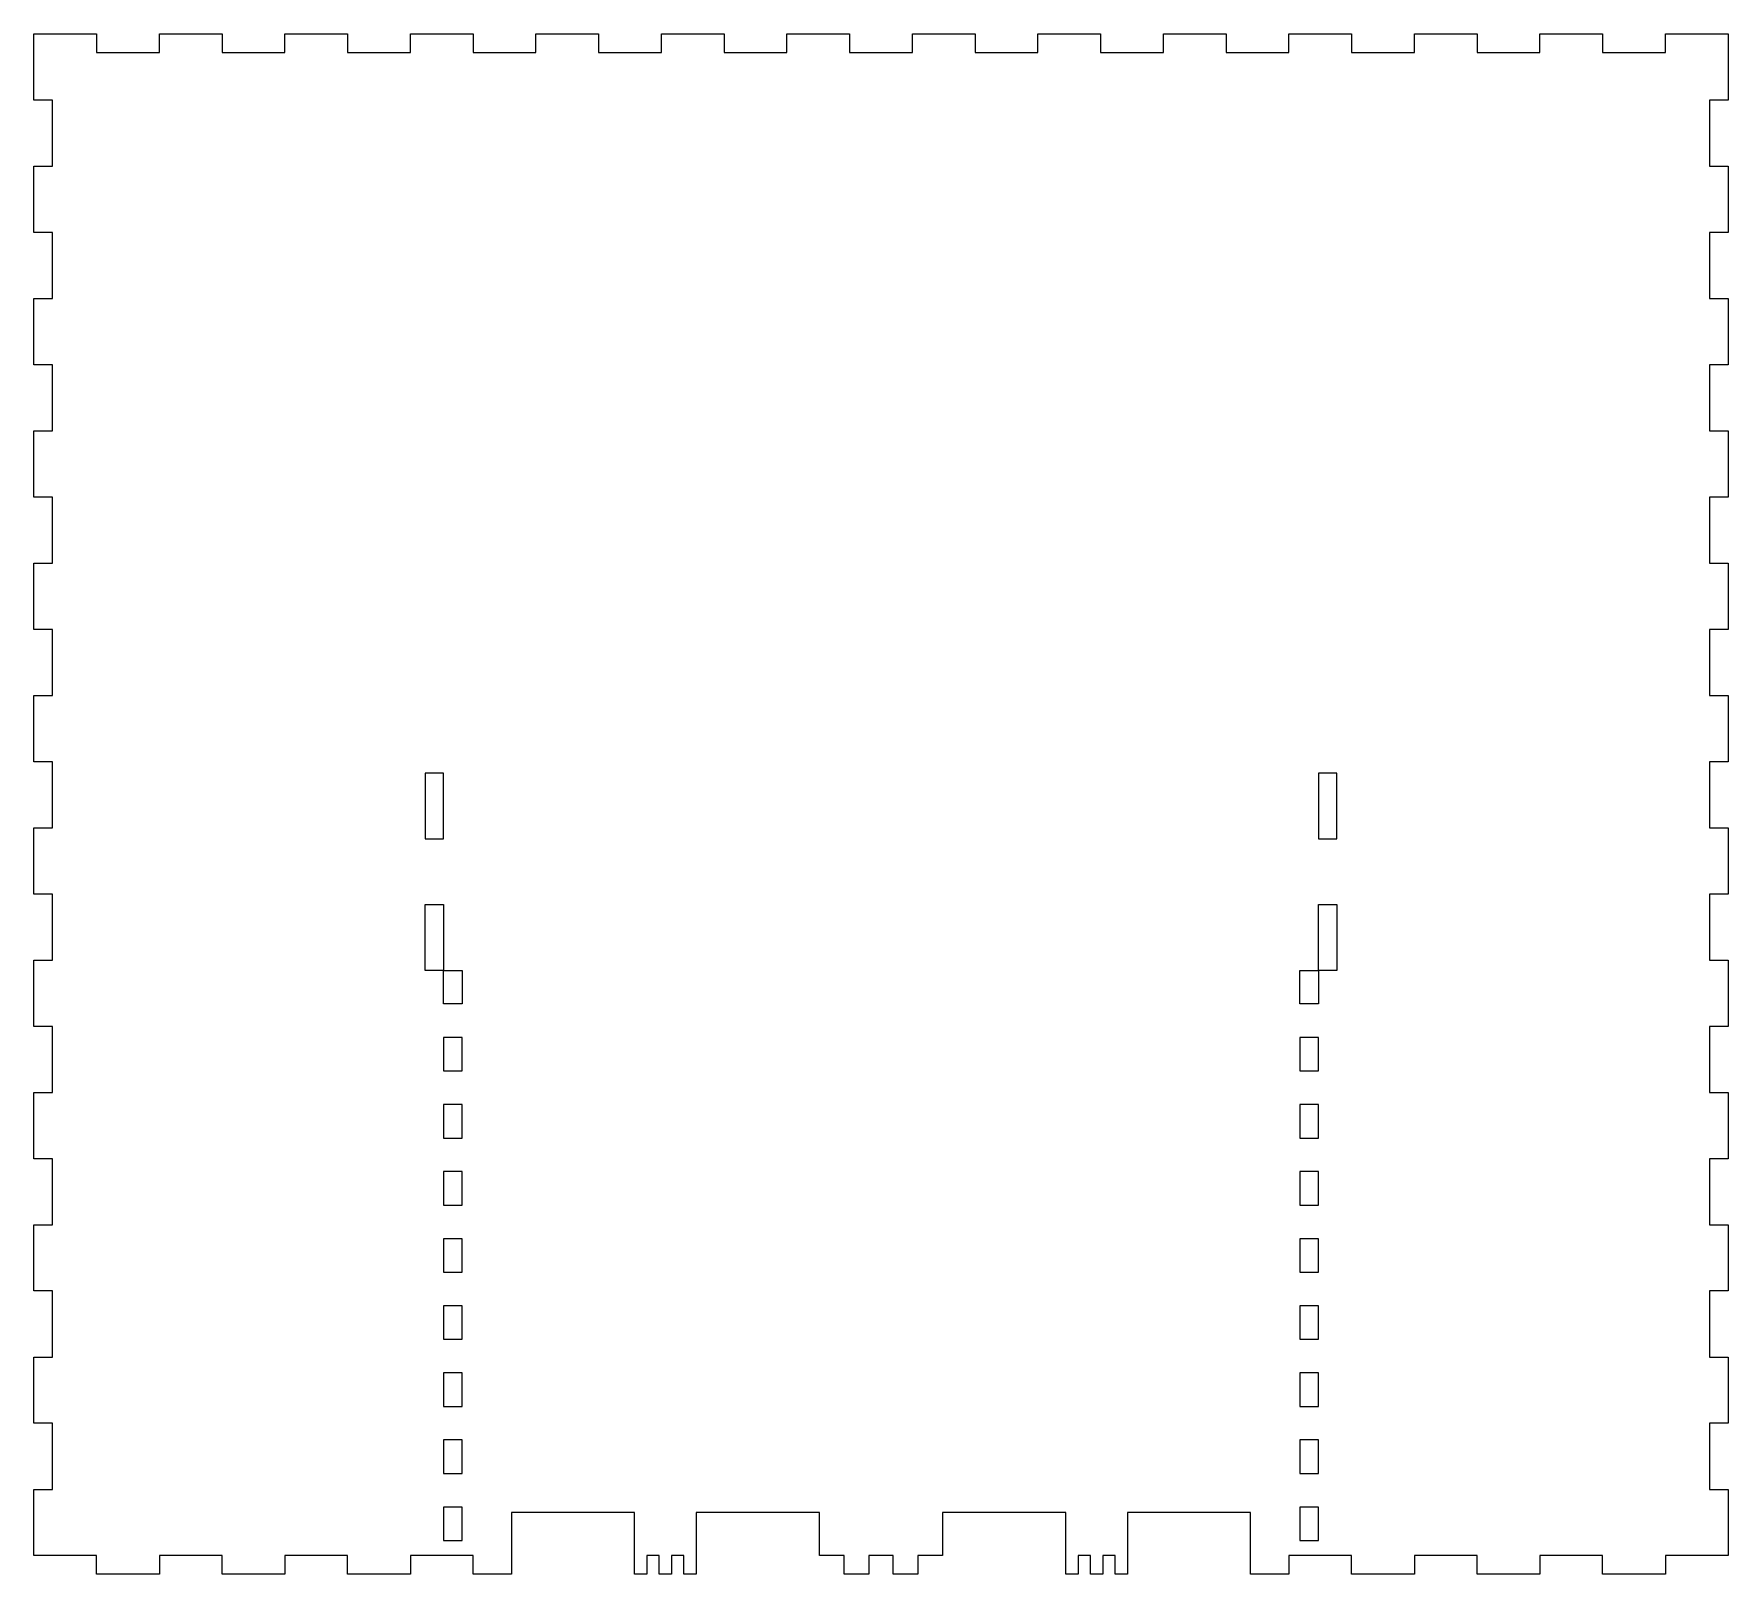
# Model space of a CAD drawing. Header units: millimetres. Extents: x -420 to -145, y -250 to 0.
import ezdxf

# ---------------------------------------------------------------- set-up
doc = ezdxf.new("R2010")
doc.units = ezdxf.units.MM
doc.layers.get('0').update_dxf_attribs({"linetype": 'CONTINUOUS'})

msp = doc.modelspace()

# ---------------------------------------------------------------- linework, layer by layer
for p, q in [((-356.5, -152), (-356.5, -141.33)), ((-356.5, -141.33), (-353.5, -141.33)), ((-353.5, -141.33), (-353.5, -152)), ((-211.5, -152), (-211.5, -141.33)), ((-211.5, -141.33), (-208.5, -141.33)), ((-208.5, -141.33), (-208.5, -152)), ((-353.5, -152), (-356.5, -152)), ((-353.5, -157.44), (-353.5, -152)), ((-353.5, -152), (-350.5, -152)), ((-350.5, -152), (-350.5, -157.44)), ((-214.5, -157.44), (-214.5, -152)), ((-214.5, -152), (-211.5, -152)), ((-211.5, -152), (-211.5, -157.44)), ((-208.5, -152), (-211.5, -152)), ((-350.5, -157.44), (-353.5, -157.44)), ((-211.5, -157.44), (-214.5, -157.44))]:
    msp.add_line(p, q)
for points in [[(-155.19, -3), (-155.19, 0), (-145, 0), (-145, -10.74), (-148, -10.74), (-148, -21.48), (-145, -21.48), (-145, -32.22), (-148, -32.22), (-148, -42.96), (-145, -42.96), (-145, -53.7), (-148, -53.7), (-148, -64.43), (-145, -64.43), (-145, -75.17), (-148, -75.17), (-148, -85.91), (-145, -85.91), (-145, -96.65), (-148, -96.65), (-148, -107.39), (-145, -107.39), (-145, -118.13), (-148, -118.13), (-148, -128.87), (-145, -128.87), (-145, -139.61), (-148, -139.61), (-148, -150.35), (-145, -150.35), (-145, -161.09), (-148, -161.09), (-148, -171.83), (-145, -171.83), (-145, -182.57), (-148, -182.57), (-148, -193.3), (-145, -193.3), (-145, -204.04), (-148, -204.04), (-148, -214.78), (-145, -214.78), (-145, -225.52), (-148, -225.52), (-148, -236.26), (-145, -236.26), (-145, -247), (-155.19, -247), (-155.19, -250), (-165.37, -250), (-165.37, -247), (-175.56, -247), (-175.56, -250), (-185.74, -250), (-185.74, -247), (-195.93, -247), (-195.93, -250), (-206.11, -250), (-206.11, -247), (-216.3, -247), (-216.3, -250), (-222.5, -250), (-222.5, -240), (-242.5, -240), (-242.5, -250), (-244.5, -250), (-244.5, -247), (-246.5, -247), (-246.5, -250), (-248.5, -250), (-248.5, -247), (-250.5, -247), (-250.5, -250), (-252.5, -250), (-252.5, -240), (-272.5, -240), (-272.5, -247), (-276.5, -247), (-276.5, -250), (-280.5, -250), (-280.5, -247), (-284.5, -247), (-284.5, -250), (-288.5, -250), (-288.5, -247), (-292.5, -247), (-292.5, -240), (-312.5, -240), (-312.5, -250), (-314.5, -250), (-314.5, -247), (-316.5, -247), (-316.5, -250), (-318.5, -250), (-318.5, -247), (-320.5, -247), (-320.5, -250), (-322.5, -250), (-322.5, -240), (-342.5, -240), (-342.5, -250), (-348.7, -250), (-348.7, -247), (-358.89, -247), (-358.89, -250), (-369.07, -250), (-369.07, -247), (-379.26, -247), (-379.26, -250), (-389.44, -250), (-389.44, -247), (-399.63, -247), (-399.63, -250), (-409.81, -250), (-409.81, -247), (-420, -247), (-420, -236.26), (-417, -236.26), (-417, -225.52), (-420, -225.52), (-420, -214.78), (-417, -214.78), (-417, -204.04), (-420, -204.04), (-420, -193.3), (-417, -193.3), (-417, -182.57), (-420, -182.57), (-420, -171.83), (-417, -171.83), (-417, -161.09), (-420, -161.09), (-420, -150.35), (-417, -150.35), (-417, -139.61), (-420, -139.61), (-420, -128.87), (-417, -128.87), (-417, -118.13), (-420, -118.13), (-420, -107.39), (-417, -107.39), (-417, -96.65), (-420, -96.65), (-420, -85.91), (-417, -85.91), (-417, -75.17), (-420, -75.17), (-420, -64.43), (-417, -64.43), (-417, -53.7), (-420, -53.7), (-420, -42.96), (-417, -42.96), (-417, -32.22), (-420, -32.22), (-420, -21.48), (-417, -21.48), (-417, -10.74), (-420, -10.74), (-420, 0), (-409.81, 0), (-409.81, -3), (-399.63, -3), (-399.63, 0), (-389.44, 0), (-389.44, -3), (-379.26, -3), (-379.26, 0), (-369.07, 0), (-369.07, -3), (-358.89, -3), (-358.89, 0), (-348.7, 0), (-348.7, -3), (-338.52, -3), (-338.52, 0), (-328.33, 0), (-328.33, -3), (-318.15, -3), (-318.15, 0), (-307.96, 0), (-307.96, -3), (-297.78, -3), (-297.78, 0), (-287.59, 0), (-287.59, -3), (-277.41, -3), (-277.41, 0), (-267.22, 0), (-267.22, -3), (-257.04, -3), (-257.04, 0), (-246.85, 0), (-246.85, -3), (-236.67, -3), (-236.67, 0), (-226.48, 0), (-226.48, -3), (-216.3, -3), (-216.3, 0), (-206.11, 0), (-206.11, -3), (-195.93, -3), (-195.93, 0), (-185.74, 0), (-185.74, -3), (-175.56, -3), (-175.56, 0), (-165.37, 0), (-165.37, -3)], [(-353.5, -130.67), (-353.5, -120), (-356.5, -120), (-356.5, -130.67)], [(-211.5, -130.67), (-208.5, -130.67), (-208.5, -120), (-211.5, -120)], [(-350.5, -162.89), (-353.5, -162.89), (-353.5, -168.33), (-350.5, -168.33)], [(-211.5, -162.89), (-214.5, -162.89), (-214.5, -168.33), (-211.5, -168.33)], [(-350.5, -173.78), (-353.5, -173.78), (-353.5, -179.22), (-350.5, -179.22)], [(-211.5, -173.78), (-214.5, -173.78), (-214.5, -179.22), (-211.5, -179.22)], [(-350.5, -184.67), (-353.5, -184.67), (-353.5, -190.11), (-350.5, -190.11)], [(-211.5, -184.67), (-214.5, -184.67), (-214.5, -190.11), (-211.5, -190.11)], [(-350.5, -201), (-350.5, -195.56), (-353.5, -195.56), (-353.5, -201)], [(-211.5, -201), (-211.5, -195.56), (-214.5, -195.56), (-214.5, -201)], [(-350.5, -206.44), (-353.5, -206.44), (-353.5, -211.89), (-350.5, -211.89)], [(-211.5, -206.44), (-214.5, -206.44), (-214.5, -211.89), (-211.5, -211.89)], [(-350.5, -222.78), (-350.5, -217.33), (-353.5, -217.33), (-353.5, -222.78)], [(-211.5, -222.78), (-211.5, -217.33), (-214.5, -217.33), (-214.5, -222.78)], [(-350.5, -233.67), (-350.5, -228.22), (-353.5, -228.22), (-353.5, -233.67)], [(-211.5, -233.67), (-211.5, -228.22), (-214.5, -228.22), (-214.5, -233.67)], [(-350.5, -244.56), (-350.5, -239.11), (-353.5, -239.11), (-353.5, -244.56)], [(-211.5, -244.56), (-211.5, -239.11), (-214.5, -239.11), (-214.5, -244.56)]]:
    msp.add_lwpolyline(points, close=True)

doc.saveas('drawing.dxf')
